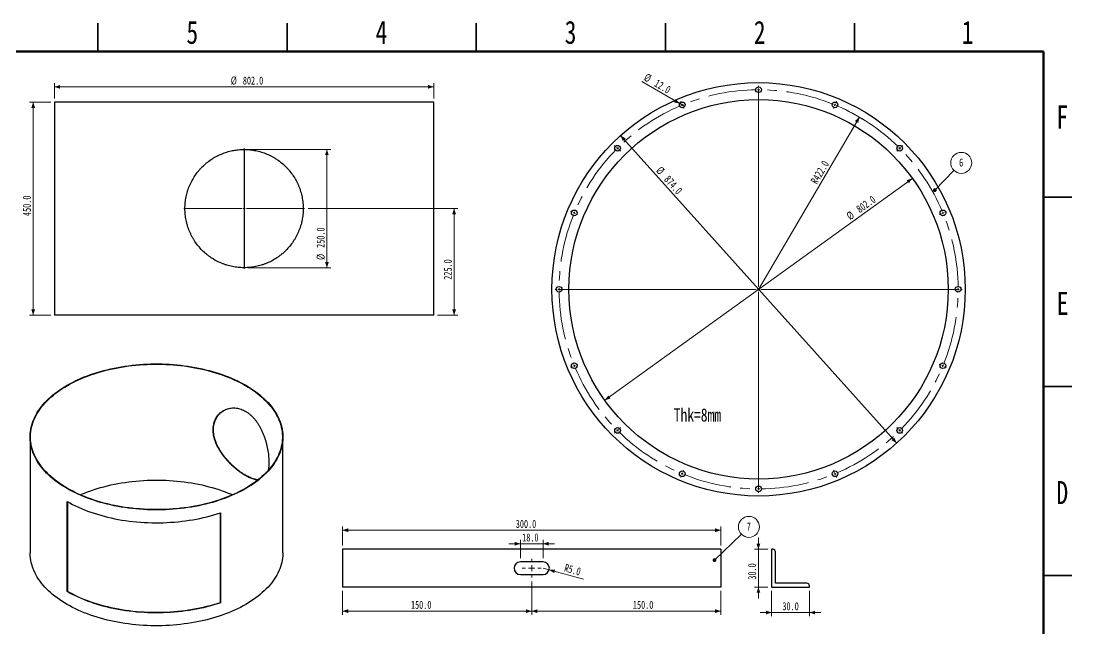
# Paper-space layout 'Sheet5' of a CAD drawing. Header units: millimetres. Extents: x 0 to 418, y 0 to 295.
# Drawn here: x 139.7 to 417.5, y 134.4 to 295 of the extents above; entities that cross this region are included whole.
import ezdxf

# ---------------------------------------------------------------- set-up
doc = ezdxf.new("R2010")
doc.units = ezdxf.units.MM
doc.linetypes.add('CENTERX2', pattern=[20.32, 12.7, -2.54, 2.54, -2.54])
doc.styles.add('SLDTEXTSTYLE0', font='TXT', dxfattribs={"width": 0.75})
doc.dimstyles.new('SLDDIMSTYLE21', dxfattribs={"dimtxt": 2.116667, "dimasz": 1.5, "dimexe": 0, "dimexo": 0.0625, "dimgap": 0.529167, "dimtad": 1, "dimdec": 1, "dimlfac": 8, "dimrnd": 1e-09, "dimzin": 4, "dimdsep": 46, "dimtxsty": 'SLDTEXTSTYLE0', "dimsah": 1, "dimcen": 0, "dimadec": 0, "dimazin": 1, "dimtfac": 1, "dimtdec": 0, "dimtmove": 0, "dimatfit": 3, "dimfxl": 1, "dimfrac": 2, "dimtolj": 1, "dimtzin": 12, "dimarcsym": 0})
doc.dimstyles.new('SLDDIMSTYLE23', dxfattribs={"dimtxt": 2.116667, "dimasz": 1.5, "dimexe": 0, "dimexo": 0.0625, "dimgap": 0.529167, "dimtad": 1, "dimdec": 1, "dimlfac": 8, "dimrnd": 1e-09, "dimzin": 4, "dimdsep": 46, "dimtxsty": 'SLDTEXTSTYLE0', "dimsah": 1, "dimcen": 0, "dimadec": 0, "dimazin": 1, "dimtfac": 1, "dimtdec": 0, "dimtofl": 0, "dimtmove": 0, "dimatfit": 3, "dimfxl": 1, "dimfrac": 2, "dimtolj": 1, "dimtzin": 12, "dimarcsym": 0})
doc.dimstyles.new('SLDDIMSTYLE24', dxfattribs={"dimtxt": 2.116667, "dimasz": 1.5, "dimexe": 0, "dimexo": 0.0625, "dimgap": 0.529167, "dimtad": 1, "dimdec": 1, "dimlfac": 8, "dimrnd": 1e-09, "dimzin": 4, "dimdsep": 46, "dimtxsty": 'SLDTEXTSTYLE0', "dimblk1": 'NONE', "dimsah": 1, "dimcen": 0, "dimadec": 0, "dimazin": 1, "dimtfac": 1, "dimtdec": 0, "dimtmove": 0, "dimatfit": 3, "dimldrblk": 'NONE', "dimfxl": 1, "dimfrac": 2, "dimtolj": 1, "dimtzin": 12, "dimarcsym": 0})
doc.dimstyles.new('SLDDIMSTYLE29', dxfattribs={"dimtxt": 2.116667, "dimasz": 1.5, "dimexe": 0, "dimexo": 0.0625, "dimgap": 0.529167, "dimtad": 1, "dimdec": 1, "dimlfac": 8, "dimrnd": 1e-09, "dimzin": 4, "dimdsep": 46, "dimtxsty": 'SLDTEXTSTYLE0', "dimsah": 1, "dimcen": 0.09, "dimadec": 0, "dimazin": 1, "dimtfac": 1, "dimtdec": 0, "dimtofl": 0, "dimtmove": 0, "dimatfit": 3, "dimfxl": 1, "dimfrac": 2, "dimtolj": 1, "dimtzin": 12, "dimarcsym": 0})
doc.dimstyles.new('SLDDIMSTYLE3', dxfattribs={"dimtxt": 0.18, "dimasz": 1, "dimexe": 0, "dimexo": 0.0625, "dimgap": 0, "dimtad": 0, "dimtih": 1, "dimtoh": 1, "dimdec": 0, "dimrnd": 1e-09, "dimzin": 0, "dimdsep": 46, "dimtxsty": 'Standard', "dimblk1": 'DOT', "dimblk2": 'DOT', "dimsah": 1, "dimcen": 0.09, "dimadec": 0, "dimazin": 0, "dimtfac": 1, "dimtdec": 0, "dimtofl": 0, "dimtmove": 0, "dimatfit": 3, "dimldrblk": 'DOT', "dimfxl": 1, "dimfrac": 2, "dimtolj": 1, "dimtzin": 0, "dimarcsym": 0})
doc.dimstyles.new('SLDDIMSTYLE34', dxfattribs={"dimtxt": 2.116667, "dimasz": 1.5, "dimexe": 0, "dimexo": 0.0625, "dimgap": 0.529167, "dimtad": 1, "dimdec": 1, "dimlfac": 3, "dimrnd": 1e-09, "dimzin": 4, "dimdsep": 46, "dimtxsty": 'SLDTEXTSTYLE0', "dimsah": 1, "dimcen": 0, "dimadec": 0, "dimazin": 1, "dimtfac": 1, "dimtdec": 0, "dimtofl": 0, "dimtmove": 0, "dimatfit": 3, "dimfxl": 1, "dimfrac": 2, "dimtolj": 1, "dimtzin": 12, "dimarcsym": 0})
doc.dimstyles.new('SLDDIMSTYLE7', dxfattribs={"dimtxt": 2.116667, "dimasz": 1.5, "dimexe": 0, "dimexo": 0.0625, "dimgap": 0.529167, "dimtad": 1, "dimdec": 1, "dimlfac": 3, "dimrnd": 1e-09, "dimzin": 4, "dimdsep": 46, "dimtxsty": 'SLDTEXTSTYLE0', "dimsah": 1, "dimcen": 0.09, "dimadec": 0, "dimazin": 1, "dimtfac": 1, "dimtdec": 0, "dimtmove": 0, "dimatfit": 0, "dimfxl": 1, "dimfrac": 2, "dimtolj": 1, "dimtzin": 12, "dimarcsym": 0})
doc.dimstyles.new('SLDDIMSTYLE8', dxfattribs={"dimtxt": 2.116667, "dimasz": 1.5, "dimexe": 0, "dimexo": 0.0625, "dimgap": 0.529167, "dimtad": 1, "dimdec": 1, "dimlfac": 3, "dimrnd": 1e-09, "dimzin": 4, "dimdsep": 46, "dimtxsty": 'SLDTEXTSTYLE0', "dimsah": 1, "dimcen": 0.09, "dimadec": 0, "dimazin": 1, "dimtfac": 1, "dimtdec": 0, "dimtofl": 0, "dimtmove": 0, "dimatfit": 3, "dimfxl": 1, "dimfrac": 2, "dimtolj": 1, "dimtzin": 12, "dimarcsym": 0})

# ---------------------------------------------------------------- blocks, each defined once
blk = doc.blocks.new('_D_79')
at = {"color": 7, "linetype": 'Continuous', "lineweight": 18, "transparency": 16777216}
for p, q in [((147.5, 273.6), (141.87, 273.6)), ((142.87, 273.6), (142.87, 217.35)), ((147.5, 217.35), (141.87, 217.35))]:
    blk.add_line(p, q, dxfattribs=at)
for points in [[(142.87, 273.6), (142.37, 272.1), (143.37, 272.1)], [(142.87, 217.35), (143.37, 218.85), (142.37, 218.85)]]:
    blk.add_solid(points, dxfattribs=at)
at = {"color": 7, "linetype": 'Continuous', "lineweight": 18, "transparency": 16777216, "insert": (140.14, 243.52), "char_height": 2.117, "attachment_point": 1, "rotation": 90, "style": 'SLDTEXTSTYLE0'}
blk.add_mtext('450.0', dxfattribs=at)
blk = doc.blocks.new('_D_80')
at = {"color": 7, "linetype": 'Continuous', "lineweight": 18, "transparency": 16777216}
for p, q in [((215.56, 245.48), (255.15, 245.48)), ((254.15, 245.48), (254.15, 217.35)), ((249.75, 217.35), (255.15, 217.35))]:
    blk.add_line(p, q, dxfattribs=at)
for points in [[(254.15, 245.48), (253.65, 243.98), (254.65, 243.98)], [(254.15, 217.35), (254.65, 218.85), (253.65, 218.85)]]:
    blk.add_solid(points, dxfattribs=at)
at = {"color": 7, "linetype": 'Continuous', "lineweight": 18, "transparency": 16777216, "insert": (251.42, 226.68), "char_height": 2.117, "attachment_point": 1, "rotation": 90, "style": 'SLDTEXTSTYLE0'}
blk.add_mtext('225.0', dxfattribs=at)
blk = doc.blocks.new('_D_81')
at = {"color": 7, "linetype": 'Continuous', "lineweight": 18, "transparency": 16777216}
for p, q in [((199.63, 261.1), (221.53, 261.1)), ((220.53, 261.1), (220.53, 229.85)), ((199.63, 229.85), (221.53, 229.85))]:
    blk.add_line(p, q, dxfattribs=at)
for points in [[(220.53, 261.1), (220.03, 259.6), (221.03, 259.6)], [(220.53, 229.85), (221.03, 231.35), (220.03, 231.35)]]:
    blk.add_solid(points, dxfattribs=at)
at = {"color": 7, "linetype": 'Continuous', "lineweight": 18, "transparency": 16777216, "char_height": 2.117, "attachment_point": 1, "rotation": 90, "style": 'SLDTEXTSTYLE0'}
for s, insert in [('250.0', (217.81, 235.1)), ('%%c', (217.81, 231.91))]:
    blk.add_mtext(s, dxfattribs=dict(at, insert=insert))
blk = doc.blocks.new('_D_82')
at = {"color": 7, "linetype": 'Continuous', "lineweight": 18, "transparency": 16777216}
for p, q in [((148.5, 274.6), (148.5, 278.65)), ((248.75, 274.6), (248.75, 278.65)), ((248.75, 277.65), (148.5, 277.65))]:
    blk.add_line(p, q, dxfattribs=at)
for points in [[(148.5, 277.65), (150, 277.15), (150, 278.15)], [(248.75, 277.65), (247.25, 278.15), (247.25, 277.15)]]:
    blk.add_solid(points, dxfattribs=at)
at = {"color": 7, "linetype": 'Continuous', "lineweight": 18, "transparency": 16777216, "char_height": 2.117, "attachment_point": 1, "style": 'SLDTEXTSTYLE0'}
for s, insert in [('%%c', (195.11, 280.38)), ('802.0', (198.3, 280.38))]:
    blk.add_mtext(s, dxfattribs=dict(at, insert=insert))
blk = doc.blocks.new('SW_CENTERMARKSYMBOL_12')
at = {"color": 0, "linetype": 'Continuous', "lineweight": 0}
for p, q in [((0, 0.625), (0, 15.9375)), ((-0.625, 0), (-15.9375, 0)), ((0, 0), (-0.3125, 0)), ((0, 0), (0, 0.3125)), ((0, 0), (0, -0.3125)), ((0, 0), (0.3125, 0)), ((0.625, 0), (15.9375, 0)), ((0, -0.625), (0, -15.9375))]:
    blk.add_line(p, q, dxfattribs=at)
blk = doc.blocks.new('_D_91')
at = {"color": 7, "linetype": 'Continuous', "lineweight": 18, "transparency": 16777216}
blk.add_line((375.3, 253.47), (293.99, 194.82), dxfattribs=at)
for points in [[(375.3, 253.47), (373.8, 252.99), (374.38, 252.18)], [(293.99, 194.82), (295.5, 195.3), (294.92, 196.11)]]:
    blk.add_solid(points, dxfattribs=at)
at = {"color": 7, "linetype": 'Continuous', "lineweight": 18, "transparency": 16777216, "char_height": 2.117, "attachment_point": 1, "rotation": 35.7992, "style": 'SLDTEXTSTYLE0'}
for s, insert in [('802.0', (360.21, 245.94)), ('%%c', (357.62, 244.07))]:
    blk.add_mtext(s, dxfattribs=dict(at, insert=insert))
blk = doc.blocks.new('_D_92')
at = {"color": 7, "linetype": 'Continuous', "lineweight": 18, "transparency": 16777216}
blk.add_line((361.3, 269.67), (334.65, 224.14), dxfattribs=at)
blk.add_arc((334.65, 224.14), 52.75, 58.5731, 67.568, dxfattribs=at)
blk.add_solid([(361.3, 269.67), (360.11, 268.63), (360.97, 268.12)], dxfattribs=at)
at = {"color": 7, "linetype": 'Continuous', "lineweight": 18, "transparency": 16777216, "insert": (348.27, 252.81), "char_height": 2.117, "attachment_point": 1, "rotation": 59.6592, "style": 'SLDTEXTSTYLE0'}
blk.add_mtext('R422.0', dxfattribs=at)
blk = doc.blocks.new('_D_93')
at = {"color": 7, "linetype": 'Continuous', "lineweight": 18, "transparency": 16777216}
blk.add_line((298.14, 264.78), (371.16, 183.51), dxfattribs=at)
for points in [[(298.14, 264.78), (298.77, 263.33), (299.52, 264)], [(371.16, 183.51), (370.53, 184.96), (369.78, 184.29)]]:
    blk.add_solid(points, dxfattribs=at)
at = {"color": 7, "linetype": 'Continuous', "lineweight": 18, "transparency": 16777216, "char_height": 2.117, "attachment_point": 1, "rotation": 311.9401, "style": 'SLDTEXTSTYLE0'}
for s, insert in [('%%c', (308.94, 256.84)), ('874.0', (311.08, 254.46))]:
    blk.add_mtext(s, dxfattribs=dict(at, insert=insert))
blk = doc.blocks.new('_D_94')
at = {"color": 7, "linetype": 'Continuous', "lineweight": 18, "transparency": 16777216}
for q in [(303.82, 279.03), (315.11, 272.5)]:
    blk.add_line((313.81, 273.25), q, dxfattribs=at)
blk.add_solid([(313.81, 273.25), (312.76, 274.44), (312.26, 273.57)], dxfattribs=at)
at = {"color": 7, "linetype": 'Continuous', "lineweight": 18, "transparency": 16777216, "char_height": 2.117, "attachment_point": 1, "rotation": 330, "style": 'SLDTEXTSTYLE0'}
for s, insert in [('%%c', (305.16, 281.36)), ('12.0', (307.93, 279.76))]:
    blk.add_mtext(s, dxfattribs=dict(at, insert=insert))
blk = doc.blocks.new('_NONE')
blk = doc.blocks.new('SW_NOTE_75')
at = {"color": 0, "linetype": 'Continuous', "lineweight": 0}
blk.add_circle((1.94, 2), 2.78, dxfattribs=at)
at = {"color": 0, "linetype": 'Continuous', "lineweight": 0, "insert": (1.91, 3.16), "char_height": 2.12, "attachment_point": 2, "style": 'SLDTEXTSTYLE0'}
blk.add_mtext('6', dxfattribs=at)
blk = doc.blocks.new('_DOT')
at = {"color": 0, "linetype": 'ByBlock', "lineweight": -2}
blk.add_line((-0.5, 0), (-1, 0), dxfattribs=at)
at = {"color": 0, "linetype": 'ByBlock', "const_width": 0.5}
blk.add_lwpolyline([(-0.25, 0, 1), (0.25, 0, 1)], format="xyb", close=True, dxfattribs=at)
blk = doc.blocks.new('SW_CENTERMARKSYMBOL_13')
at = {"color": 0, "linetype": 'Continuous', "lineweight": 0}
for p, q in [((-48.73, 33.19), (-48.73, 33.63)), ((-48.73, -19.56), (-48.73, 32.88)), ((-48.73, 32.56), (-48.73, 32.88)), ((-48.73, 32.56), (-48.73, 32.25)), ((-48.73, 31.94), (-48.73, 31.5)), ((-69.16, 29.13), (-69.33, 29.53)), ((-68.92, 28.55), (-69.04, 28.84)), ((-68.92, 28.55), (-68.8, 28.26)), ((-68.68, 27.97), (-68.51, 27.57)), ((-28.79, 27.97), (-28.95, 27.57)), ((-28.55, 28.55), (-28.67, 28.26)), ((-28.55, 28.55), (-28.43, 28.84)), ((-28.31, 29.13), (-28.14, 29.53)), ((-86.48, 17.56), (-86.79, 17.86)), ((-86.03, 17.11), (-86.26, 17.33)), ((-86.03, 17.11), (-85.81, 16.89)), ((-85.59, 16.67), (-85.28, 16.36)), ((-11.88, 16.67), (-12.19, 16.36)), ((-11.43, 17.11), (-11.66, 16.89)), ((-11.43, 17.11), (-11.21, 17.33)), ((-10.99, 17.56), (-10.68, 17.86)), ((-98.05, 0.24), (-98.45, 0.41)), ((-97.47, 0), (-97.76, 0.12)), ((0, 0), (-0.29, -0.12)), ((0, 0), (0.29, 0.12)), ((0.58, 0.24), (0.98, 0.41)), ((-97.47, 0), (-97.18, -0.12)), ((-96.89, -0.24), (-96.49, -0.41)), ((-0.58, -0.24), (-0.98, -0.41)), ((-102.11, -20.19), (-102.55, -20.19)), ((-49.36, -20.19), (-101.8, -20.19)), ((-101.48, -20.19), (-101.8, -20.19)), ((-101.48, -20.19), (-101.17, -20.19)), ((-100.86, -20.19), (-100.42, -20.19)), ((-48.73, -20.19), (-49.05, -20.19)), ((-48.73, -20.19), (-48.73, -19.87)), ((-48.73, -20.19), (-48.73, -20.5)), ((-48.73, -20.19), (-48.42, -20.19)), ((-48.73, -20.81), (-48.73, -73.25)), ((-48.11, -20.19), (4.33, -20.19)), ((3.39, -20.19), (2.95, -20.19)), ((4.02, -20.19), (3.7, -20.19)), ((4.02, -20.19), (4.33, -20.19)), ((4.64, -20.19), (5.08, -20.19)), ((-98.05, -40.61), (-98.45, -40.78)), ((-97.47, -40.37), (-97.76, -40.49)), ((-97.47, -40.37), (-97.18, -40.25)), ((-96.89, -40.13), (-96.49, -39.97)), ((-0.58, -40.13), (-0.98, -39.97)), ((0, -40.37), (-0.29, -40.25)), ((0, -40.37), (0.29, -40.49)), ((0.58, -40.61), (0.98, -40.78)), ((-86.48, -57.93), (-86.79, -58.24)), ((-86.03, -57.49), (-86.26, -57.71)), ((-86.03, -57.49), (-85.81, -57.27)), ((-85.59, -57.04), (-85.28, -56.74)), ((-11.88, -57.04), (-12.19, -56.74)), ((-11.43, -57.49), (-11.66, -57.27)), ((-11.43, -57.49), (-11.21, -57.71)), ((-10.99, -57.93), (-10.68, -58.24)), ((-68.92, -68.92), (-69.04, -69.21)), ((-68.92, -68.92), (-68.8, -68.63)), ((-68.68, -68.34), (-68.51, -67.94)), ((-28.79, -68.34), (-28.95, -67.94)), ((-28.55, -68.92), (-28.67, -68.63)), ((-28.55, -68.92), (-28.43, -69.21)), ((-69.16, -69.5), (-69.33, -69.9)), ((-48.73, -72.31), (-48.73, -71.87)), ((-28.31, -69.5), (-28.14, -69.9)), ((-48.73, -72.94), (-48.73, -72.62)), ((-48.73, -72.94), (-48.73, -73.25)), ((-48.73, -73.56), (-48.73, -74))]:
    blk.add_line(p, q, dxfattribs=at)
at = {"color": 0, "linetype": 'CENTERX2', "lineweight": 0}
for start, end in [(90.6789, 111.8211), (68.1789, 89.3211), (113.1789, 134.3211), (45.6789, 66.8211), (135.6789, 156.8211), (23.1789, 44.3211), (158.1789, 179.3211), (0.6789, 21.8211), (180.6789, 201.8211), (338.1789, 359.3211), (203.1789, 224.3211), (315.6789, 336.8211), (225.6789, 246.8211), (293.1789, 314.3211), (248.1789, 269.3211), (270.6789, 291.8211)]:
    blk.add_arc((-48.73, -20.19), 52.75, start, end, dxfattribs=at)
at = {"color": 0, "linetype": 'Continuous', "lineweight": 0}
for start, end in [(90, 90.3394), (89.6606, 90), (112.5, 112.8394), (112.1606, 112.5), (67.5, 67.8394), (67.1606, 67.5), (135, 135.3394), (134.6606, 135), (45, 45.3394), (44.6606, 45), (157.1606, 157.5), (22.5, 22.8394), (157.5, 157.8394), (22.1606, 22.5), (179.6606, 180), (180, 180.3394), (0, 0.3394), (359.6606, 0), (202.1606, 202.5), (202.5, 202.8394), (337.1606, 337.5), (337.5, 337.8394), (224.6606, 225), (225, 225.3394), (314.6606, 315), (315, 315.3394), (247.1606, 247.5), (247.5, 247.8394), (292.1606, 292.5), (292.5, 292.8394), (269.6606, 270), (270, 270.3394)]:
    blk.add_arc((-48.73, -20.19), 52.75, start, end, dxfattribs=at)
blk = doc.blocks.new('_D_95')
at = {"color": 7, "linetype": 'Continuous', "lineweight": 18, "transparency": 16777216}
for p, q in [((224.66, 156.45), (224.66, 161.48)), ((324.66, 156.45), (324.66, 161.48)), ((324.66, 160.48), (224.66, 160.48))]:
    blk.add_line(p, q, dxfattribs=at)
for points in [[(224.66, 160.48), (226.16, 159.98), (226.16, 160.98)], [(324.66, 160.48), (323.16, 160.98), (323.16, 159.98)]]:
    blk.add_solid(points, dxfattribs=at)
at = {"color": 7, "linetype": 'Continuous', "lineweight": 18, "transparency": 16777216, "insert": (270.46, 163.21), "char_height": 2.117, "attachment_point": 1, "style": 'SLDTEXTSTYLE0'}
blk.add_mtext('300.0', dxfattribs=at)
blk = doc.blocks.new('_D_96')
at = {"color": 7, "linetype": 'Continuous', "lineweight": 18, "transparency": 16777216}
for p, q in [((274.66, 146.95), (274.66, 138.1)), ((224.66, 144.45), (224.66, 138.1)), ((274.66, 139.1), (224.66, 139.1))]:
    blk.add_line(p, q, dxfattribs=at)
for points in [[(224.66, 139.1), (226.16, 138.6), (226.16, 139.6)], [(274.66, 139.1), (273.16, 139.6), (273.16, 138.6)]]:
    blk.add_solid(points, dxfattribs=at)
at = {"color": 7, "linetype": 'Continuous', "lineweight": 18, "transparency": 16777216, "insert": (242.75, 141.83), "char_height": 2.117, "attachment_point": 1, "style": 'SLDTEXTSTYLE0'}
blk.add_mtext('150.0', dxfattribs=at)
blk = doc.blocks.new('_D_97')
at = {"color": 7, "linetype": 'Continuous', "lineweight": 18, "transparency": 16777216}
for p, q in [((274.66, 146.95), (274.66, 138.1)), ((324.66, 144.45), (324.66, 138.1)), ((274.66, 139.1), (324.66, 139.1))]:
    blk.add_line(p, q, dxfattribs=at)
for points in [[(274.66, 139.1), (276.16, 138.6), (276.16, 139.6)], [(324.66, 139.1), (323.16, 139.6), (323.16, 138.6)]]:
    blk.add_solid(points, dxfattribs=at)
at = {"color": 7, "linetype": 'Continuous', "lineweight": 18, "transparency": 16777216, "insert": (301.43, 141.83), "char_height": 2.117, "attachment_point": 1, "style": 'SLDTEXTSTYLE0'}
blk.add_mtext('150.0', dxfattribs=at)
blk = doc.blocks.new('_D_98')
at = {"color": 7, "linetype": 'Continuous', "lineweight": 18, "transparency": 16777216}
for q in [(277.66, 150.45), (288.4, 147.57)]:
    blk.add_line((279.27, 150.02), q, dxfattribs=at)
blk.add_solid([(279.27, 150.02), (280.59, 149.15), (280.85, 150.11)], dxfattribs=at)
at = {"color": 7, "linetype": 'Continuous', "lineweight": 18, "transparency": 16777216, "insert": (283.67, 151.63), "char_height": 2.117, "attachment_point": 1, "rotation": 345, "style": 'SLDTEXTSTYLE0'}
blk.add_mtext('R5.0', dxfattribs=at)
blk = doc.blocks.new('_D_99')
at = {"color": 7, "linetype": 'Continuous', "lineweight": 18, "transparency": 16777216}
for p, q in [((271.66, 156.91), (268.66, 156.91)), ((271.66, 153.12), (271.66, 157.91)), ((277.66, 156.91), (271.66, 156.91)), ((277.66, 153.12), (277.66, 157.91)), ((277.66, 156.91), (280.66, 156.91))]:
    blk.add_line(p, q, dxfattribs=at)
for points in [[(271.66, 156.91), (270.16, 157.41), (270.16, 156.41)], [(277.66, 156.91), (279.16, 156.41), (279.16, 157.41)]]:
    blk.add_solid(points, dxfattribs=at)
at = {"color": 7, "linetype": 'Continuous', "lineweight": 18, "transparency": 16777216, "insert": (272.16, 159.64), "char_height": 2.117, "attachment_point": 1, "style": 'SLDTEXTSTYLE0'}
blk.add_mtext('18.0', dxfattribs=at)
blk = doc.blocks.new('SW_NOTE_76')
at = {"color": 0, "linetype": 'Continuous', "lineweight": 0}
blk.add_circle((2, 1.93), 2.78, dxfattribs=at)
at = {"color": 0, "linetype": 'Continuous', "lineweight": 0, "insert": (1.98, 3.09), "char_height": 2.12, "attachment_point": 2, "style": 'SLDTEXTSTYLE0'}
blk.add_mtext('7', dxfattribs=at)
blk = doc.blocks.new('SW_CENTERMARKSYMBOL_14')
at = {"color": 0, "linetype": 'Continuous', "lineweight": 0}
for p, q in [((-1.67, 0), (-2.5, 0)), ((0, 0), (-0.83, 0)), ((0, 1.67), (0, 2.5)), ((0, 0), (0, 0.83)), ((0, 0), (0, -0.83)), ((0, 0), (0.83, 0)), ((1.67, 0), (2.5, 0)), ((0, -1.67), (0, -2.5))]:
    blk.add_line(p, q, dxfattribs=at)
blk = doc.blocks.new('_D_100')
at = {"color": 7, "linetype": 'Continuous', "lineweight": 18, "transparency": 16777216}
for p, q in [((338.1, 144.45), (338.1, 137.73)), ((348.1, 144.45), (348.1, 137.73)), ((338.1, 138.73), (335.1, 138.73)), ((338.1, 138.73), (348.1, 138.73)), ((348.1, 138.73), (351.1, 138.73))]:
    blk.add_line(p, q, dxfattribs=at)
for points in [[(338.1, 138.73), (336.6, 139.23), (336.6, 138.23)], [(348.1, 138.73), (349.6, 138.23), (349.6, 139.23)]]:
    blk.add_solid(points, dxfattribs=at)
at = {"color": 7, "linetype": 'Continuous', "lineweight": 18, "transparency": 16777216, "insert": (340.94, 141.46), "char_height": 2.117, "attachment_point": 1, "style": 'SLDTEXTSTYLE0'}
blk.add_mtext('30.0', dxfattribs=at)
blk = doc.blocks.new('_D_101')
at = {"color": 7, "linetype": 'Continuous', "lineweight": 18, "transparency": 16777216}
for p, q in [((334.6, 155.45), (334.6, 158.45)), ((337.1, 155.45), (333.6, 155.45)), ((334.6, 155.45), (334.6, 145.45)), ((337.1, 145.45), (333.6, 145.45)), ((334.6, 145.45), (334.6, 142.45))]:
    blk.add_line(p, q, dxfattribs=at)
for points in [[(334.6, 155.45), (335.1, 156.95), (334.1, 156.95)], [(334.6, 145.45), (334.1, 143.95), (335.1, 143.95)]]:
    blk.add_solid(points, dxfattribs=at)
at = {"color": 7, "linetype": 'Continuous', "lineweight": 18, "transparency": 16777216, "insert": (331.87, 147.42), "char_height": 2.117, "attachment_point": 1, "rotation": 90, "style": 'SLDTEXTSTYLE0'}
blk.add_mtext('30.0', dxfattribs=at)

psp = doc.layouts.new('Sheet5')

# ---------------------------------------------------------------- linework, layer by layer
at = {"color": 7, "linetype": 'Continuous', "lineweight": 35}
for p, q in [((160, 287), (160, 294.5)), ((210, 294.5), (210, 287)), ((210, 287), (210, 294.5)), ((260, 287), (260, 294.5)), ((310, 287), (310, 294.5)), ((360, 287), (360, 294.5)), ((410, 248.5), (417.5, 248.5)), ((410, 198.5), (417.5, 198.5)), ((417.5, 148.5), (410, 148.5)), ((410, 148.5), (417.5, 148.5))]:
    psp.add_line(p, q, dxfattribs=at)
at = {"color": 7, "linetype": 'Continuous', "lineweight": 70}
for p, q in [((10, 287), (410, 287)), ((410, 287), (410, 10))]:
    psp.add_line(p, q, dxfattribs=at)
at = {"color": 7, "linetype": 'Continuous', "lineweight": 25}
for p, q in [((148.501, 273.601), (148.501, 217.351)), ((248.751, 273.601), (148.501, 273.601)), ((248.751, 217.351), (248.751, 273.601)), ((198.626, 261.095), (198.626, 229.851)), ((248.751, 217.351), (148.501, 217.351)), ((142.037, 185.142), (142.037, 154.521)), ((208.87, 154.521), (208.87, 185.142)), ((151.824, 144.283), (151.824, 168.098)), ((151.913, 168.048), (151.913, 144.334)), ((192.278, 165.072), (192.278, 141.339)), ((192.37, 165.102), (192.37, 141.287)), ((224.66, 155.45), (224.66, 145.45)), ((324.66, 155.45), (224.66, 155.45)), ((324.66, 155.45), (324.66, 145.45)), ((338.1, 155.45), (338.1, 145.45)), ((338.433, 155.45), (338.1, 155.45)), ((339.1, 146.45), (339.1, 154.784)), ((277.66, 152.117), (271.66, 152.117)), ((271.66, 148.784), (277.66, 148.784)), ((324.66, 145.45), (224.66, 145.45)), ((338.1, 145.45), (348.1, 145.45)), ((347.433, 146.45), (339.1, 146.45)), ((348.1, 145.45), (348.1, 145.784)), ((151.913, 144.334), (151.824, 144.283)), ((192.37, 141.287), (192.278, 141.339))]:
    psp.add_line(p, q, dxfattribs=at)
at = {"color": 7, "linetype": 'Continuous', "lineweight": 25, "flags": 128}
for points in [[(151.824, 171.501), (151.135, 171.911), (150.466, 172.333), (149.82, 172.766), (149.196, 173.21), (148.595, 173.664), (148.017, 174.129), (147.464, 174.603), (146.935, 175.086), (146.432, 175.579), (145.954, 176.079), (145.501, 176.588), (145.076, 177.104), (144.676, 177.627), (144.304, 178.157), (143.959, 178.693), (143.642, 179.235), (143.353, 179.781), (143.092, 180.333), (142.859, 180.889), (142.655, 181.448), (142.48, 182.011), (142.334, 182.576), (142.217, 183.144), (142.129, 183.713), (142.07, 184.284), (142.041, 184.856), (142.041, 185.427), (142.07, 185.999), (142.129, 186.57), (142.217, 187.139), (142.334, 187.707), (142.48, 188.272), (142.655, 188.835), (142.859, 189.394), (143.092, 189.95), (143.353, 190.502), (143.642, 191.048), (143.959, 191.59), (144.304, 192.126), (144.676, 192.656), (145.076, 193.179), (145.501, 193.695), (145.954, 194.204), (146.432, 194.704), (146.935, 195.197), (147.464, 195.68), (148.017, 196.154), (148.595, 196.619), (149.196, 197.073), (149.82, 197.517), (150.466, 197.95), (151.135, 198.372), (151.824, 198.782), (152.535, 199.181), (153.266, 199.566), (154.016, 199.94), (154.785, 200.3), (155.572, 200.647), (156.377, 200.98), (157.198, 201.3), (158.036, 201.605), (158.888, 201.895), (159.756, 202.172), (160.637, 202.433), (161.531, 202.678), (162.437, 202.909), (163.355, 203.124), (164.283, 203.323), (165.222, 203.506), (166.169, 203.673), (167.124, 203.824), (168.087, 203.958), (169.056, 204.076), (170.031, 204.177), (171.01, 204.261), (171.993, 204.329), (172.98, 204.38), (173.969, 204.413), (174.958, 204.43), (175.949, 204.43), (176.939, 204.413), (177.927, 204.38), (178.914, 204.329), (179.897, 204.261), (180.877, 204.177), (181.851, 204.076), (182.821, 203.958), (183.783, 203.824), (184.739, 203.673), (185.686, 203.506), (186.624, 203.323), (187.552, 203.124), (188.47, 202.909), (189.376, 202.678), (190.27, 202.433), (191.152, 202.172), (192.019, 201.895), (192.872, 201.605), (193.709, 201.3), (194.53, 200.98), (195.335, 200.647), (196.122, 200.3), (196.891, 199.94), (197.641, 199.566), (198.372, 199.181), (199.083, 198.782), (199.773, 198.372), (200.441, 197.95), (201.088, 197.517), (201.712, 197.073), (202.313, 196.619), (202.89, 196.154), (203.443, 195.68), (203.972, 195.197), (204.476, 194.704), (204.954, 194.204), (205.406, 193.695), (205.832, 193.179), (206.231, 192.656), (206.603, 192.126), (206.948, 191.59), (207.265, 191.048), (207.554, 190.502), (207.816, 189.95), (208.048, 189.394), (208.252, 188.835), (208.427, 188.272), (208.574, 187.707), (208.691, 187.139), (208.779, 186.57), (208.837, 185.999), (208.867, 185.427), (208.867, 184.856), (208.837, 184.284), (208.779, 183.713), (208.691, 183.144), (208.574, 182.576), (208.427, 182.011), (208.252, 181.448), (208.048, 180.889), (207.816, 180.333), (207.554, 179.781), (207.265, 179.235), (206.948, 178.693), (206.603, 178.157), (206.231, 177.627), (205.832, 177.104), (205.406, 176.588), (204.954, 176.079), (204.476, 175.579), (203.972, 175.086), (203.443, 174.603), (202.89, 174.129), (202.313, 173.664), (201.712, 173.21), (201.088, 172.766), (200.441, 172.333), (199.773, 171.911), (199.083, 171.501), (198.372, 171.102), (197.641, 170.717), (196.891, 170.343), (196.122, 169.983), (195.335, 169.636), (194.53, 169.303), (193.709, 168.983), (192.872, 168.678), (192.019, 168.388), (191.152, 168.112), (190.27, 167.85), (189.376, 167.605), (188.47, 167.374), (187.552, 167.159), (186.624, 166.96), (185.686, 166.777), (184.739, 166.61), (183.783, 166.459), (182.821, 166.325), (181.851, 166.207), (180.877, 166.106), (179.897, 166.022), (178.914, 165.954), (177.927, 165.903), (176.939, 165.87), (175.949, 165.853), (174.958, 165.853), (173.969, 165.87), (172.98, 165.903), (171.993, 165.954), (171.01, 166.022), (170.031, 166.106), (169.056, 166.207), (168.087, 166.325), (167.124, 166.459), (166.169, 166.61), (165.222, 166.777), (164.283, 166.96), (163.355, 167.159), (162.437, 167.374), (161.531, 167.605), (160.637, 167.85), (159.756, 168.112), (158.888, 168.388), (158.036, 168.678), (157.198, 168.983), (156.377, 169.303), (155.572, 169.636), (154.785, 169.983), (154.016, 170.343), (153.266, 170.717), (152.535, 171.102), (151.824, 171.501)], [(151.913, 171.552), (151.226, 171.96), (150.56, 172.381), (149.916, 172.812), (149.294, 173.254), (148.695, 173.707), (148.12, 174.17), (147.569, 174.642), (147.042, 175.124), (146.54, 175.614), (146.064, 176.113), (145.613, 176.62), (145.189, 177.134), (144.791, 177.655), (144.421, 178.183), (144.077, 178.717), (143.761, 179.257), (143.473, 179.802), (143.213, 180.351), (142.981, 180.905), (142.778, 181.462), (142.603, 182.023), (142.458, 182.586), (142.341, 183.151), (142.253, 183.719), (142.195, 184.287), (142.166, 184.857), (142.166, 185.426), (142.195, 185.996), (142.253, 186.564), (142.341, 187.132), (142.458, 187.697), (142.603, 188.26), (142.778, 188.821), (142.981, 189.378), (143.213, 189.932), (143.473, 190.482), (143.761, 191.026), (144.077, 191.566), (144.421, 192.1), (144.791, 192.628), (145.189, 193.149), (145.613, 193.663), (146.064, 194.17), (146.54, 194.669), (147.042, 195.159), (147.569, 195.641), (148.12, 196.113), (148.695, 196.576), (149.294, 197.029), (149.916, 197.471), (150.56, 197.902), (151.226, 198.323), (151.913, 198.731), (152.621, 199.128), (153.349, 199.513), (154.096, 199.884), (154.862, 200.243), (155.647, 200.589), (156.448, 200.921), (157.267, 201.239), (158.101, 201.543), (158.95, 201.833), (159.814, 202.108), (160.692, 202.368), (161.583, 202.613), (162.486, 202.842), (163.4, 203.057), (164.325, 203.255), (165.26, 203.437), (166.203, 203.604), (167.155, 203.754), (168.114, 203.888), (169.08, 204.005), (170.051, 204.106), (171.027, 204.19), (172.006, 204.257), (172.989, 204.308), (173.974, 204.341), (174.96, 204.358), (175.947, 204.358), (176.933, 204.341), (177.918, 204.308), (178.901, 204.257), (179.881, 204.19), (180.856, 204.106), (181.828, 204.005), (182.793, 203.888), (183.752, 203.754), (184.704, 203.604), (185.647, 203.437), (186.582, 203.255), (187.507, 203.057), (188.421, 202.842), (189.324, 202.613), (190.215, 202.368), (191.093, 202.108), (191.957, 201.833), (192.806, 201.543), (193.641, 201.239), (194.459, 200.921), (195.261, 200.589), (196.045, 200.243), (196.811, 199.884), (197.558, 199.513), (198.286, 199.128), (198.994, 198.731), (199.682, 198.323), (200.348, 197.902), (200.992, 197.471), (201.613, 197.029), (202.212, 196.576), (202.787, 196.113), (203.339, 195.641), (203.865, 195.159), (204.367, 194.669), (204.843, 194.17), (205.294, 193.663), (205.718, 193.149), (206.116, 192.628), (206.487, 192.1), (206.83, 191.566), (207.146, 191.026), (207.434, 190.482), (207.694, 189.932), (207.926, 189.378), (208.129, 188.821), (208.304, 188.26), (208.45, 187.697), (208.566, 187.132), (208.654, 186.564), (208.712, 185.996), (208.742, 185.426), (208.742, 184.857), (208.712, 184.287), (208.654, 183.719), (208.566, 183.151), (208.45, 182.586), (208.304, 182.023), (208.129, 181.462), (207.926, 180.905), (207.694, 180.351), (207.434, 179.802), (207.146, 179.257), (206.83, 178.717), (206.487, 178.183), (206.116, 177.655), (205.718, 177.134), (205.294, 176.62), (204.843, 176.113), (204.367, 175.614), (203.865, 175.124), (203.339, 174.642), (202.787, 174.17), (202.212, 173.707), (201.613, 173.254), (200.992, 172.812), (200.348, 172.381), (199.682, 171.96), (198.994, 171.552), (198.286, 171.155), (197.558, 170.771), (196.811, 170.399), (196.045, 170.04), (195.261, 169.694), (194.459, 169.362), (193.641, 169.044), (192.806, 168.74), (191.957, 168.45), (191.093, 168.175), (190.215, 167.915), (189.324, 167.67), (188.421, 167.441), (187.507, 167.227), (186.582, 167.028), (185.647, 166.846), (184.704, 166.679), (183.752, 166.529), (182.793, 166.395), (181.828, 166.278), (180.856, 166.177), (179.881, 166.093), (178.901, 166.026), (177.918, 165.975), (176.933, 165.942), (175.947, 165.925), (174.96, 165.925), (173.974, 165.942), (172.989, 165.975), (172.006, 166.026), (171.027, 166.093), (170.051, 166.177), (169.08, 166.278), (168.114, 166.395), (167.155, 166.529), (166.203, 166.679), (165.26, 166.846), (164.325, 167.028), (163.4, 167.227), (162.486, 167.441), (161.583, 167.67), (160.692, 167.915), (159.814, 168.175), (158.95, 168.45), (158.101, 168.74), (157.267, 169.044), (156.448, 169.362), (155.647, 169.694), (154.862, 170.04), (154.096, 170.399), (153.349, 170.771), (152.621, 171.155), (151.913, 171.552)], [(155.329, 169.831), (155.647, 169.969), (156.448, 170.301), (157.267, 170.619), (158.101, 170.923), (158.95, 171.213), (159.814, 171.488), (160.692, 171.748), (161.583, 171.993), (162.486, 172.222), (163.4, 172.436), (164.325, 172.635), (165.26, 172.817), (166.203, 172.983), (167.155, 173.133), (168.114, 173.267), (169.08, 173.385), (170.051, 173.485), (171.027, 173.569), (172.006, 173.637), (172.989, 173.687), (173.974, 173.721), (174.96, 173.738), (175.947, 173.738), (176.933, 173.721), (177.918, 173.687), (178.901, 173.637), (179.881, 173.569), (180.856, 173.485), (181.828, 173.385), (182.793, 173.267), (183.752, 173.133), (184.704, 172.983), (185.647, 172.817), (186.582, 172.635), (187.507, 172.436), (188.421, 172.222), (189.324, 171.993), (190.215, 171.748), (191.093, 171.488), (191.957, 171.213), (192.806, 170.923), (193.641, 170.619), (194.459, 170.301), (195.261, 169.969), (195.578, 169.831)], [(151.824, 168.098), (152.542, 167.697), (153.28, 167.307), (154.037, 166.931), (154.814, 166.568), (155.609, 166.218), (156.422, 165.882), (157.252, 165.561), (158.099, 165.254), (158.961, 164.962), (159.837, 164.684), (160.728, 164.422), (161.631, 164.176), (162.548, 163.945), (163.475, 163.73), (164.414, 163.531), (165.362, 163.349), (166.319, 163.183), (167.285, 163.034), (168.258, 162.901), (169.237, 162.785), (170.222, 162.686), (171.211, 162.604), (172.204, 162.54), (173.2, 162.492), (174.199, 162.462), (175.198, 162.449), (176.197, 162.453), (177.196, 162.474), (178.194, 162.513), (179.188, 162.569), (180.18, 162.642), (181.167, 162.732), (182.149, 162.839), (183.126, 162.964), (184.095, 163.104), (185.057, 163.262), (186.01, 163.436), (186.953, 163.626), (187.886, 163.833), (188.809, 164.056), (189.719, 164.294), (190.616, 164.548), (191.5, 164.818), (192.37, 165.102)], [(151.824, 140.88), (151.135, 141.291), (150.466, 141.712), (149.82, 142.146), (149.196, 142.59), (148.595, 143.044), (148.017, 143.508), (147.464, 143.983), (146.935, 144.466), (146.432, 144.958), (145.954, 145.459), (145.501, 145.968), (145.076, 146.484), (144.676, 147.007), (144.304, 147.537), (143.959, 148.073), (143.642, 148.614), (143.353, 149.161), (143.092, 149.713), (142.859, 150.268), (142.655, 150.828), (142.48, 151.391), (142.334, 151.956), (142.217, 152.524), (142.129, 153.093), (142.07, 153.664), (142.041, 154.235), (142.037, 154.521)], [(208.87, 154.521), (208.867, 154.235), (208.837, 153.664), (208.779, 153.093), (208.691, 152.524), (208.574, 151.956), (208.427, 151.391), (208.252, 150.828), (208.048, 150.268), (207.816, 149.713), (207.554, 149.161), (207.265, 148.614), (206.948, 148.073), (206.603, 147.537), (206.231, 147.007), (205.832, 146.484), (205.406, 145.968), (204.954, 145.459), (204.476, 144.958), (203.972, 144.466), (203.443, 143.983), (202.89, 143.508), (202.313, 143.044), (201.712, 142.59), (201.088, 142.146), (200.441, 141.712), (199.773, 141.291), (199.083, 140.88), (198.372, 140.482), (197.641, 140.096), (196.891, 139.723), (196.122, 139.363), (195.335, 139.016), (194.53, 138.683), (193.709, 138.363), (192.872, 138.058), (192.019, 137.767), (191.152, 137.491), (190.27, 137.23), (189.376, 136.984), (188.47, 136.754), (187.552, 136.539), (186.624, 136.34), (185.686, 136.157), (184.739, 135.99), (183.783, 135.839), (182.821, 135.705), (181.851, 135.587), (180.877, 135.486), (179.897, 135.402), (178.914, 135.334), (177.927, 135.283), (176.939, 135.249), (175.949, 135.232), (174.958, 135.232), (173.969, 135.249), (172.98, 135.283), (171.993, 135.334), (171.01, 135.402), (170.031, 135.486), (169.056, 135.587), (168.087, 135.705), (167.124, 135.839), (166.169, 135.99), (165.222, 136.157), (164.283, 136.34), (163.355, 136.539), (162.437, 136.754), (161.531, 136.984), (160.637, 137.23), (159.756, 137.491), (158.888, 137.767), (158.036, 138.058), (157.198, 138.363), (156.377, 138.683), (155.572, 139.016), (154.785, 139.363), (154.016, 139.723), (153.266, 140.096), (152.535, 140.482), (151.824, 140.88)], [(192.37, 141.287), (191.5, 141.002), (190.616, 140.733), (189.719, 140.479), (188.809, 140.24), (187.886, 140.017), (186.953, 139.811), (186.01, 139.62), (185.057, 139.446), (184.095, 139.289), (183.126, 139.148), (182.149, 139.024), (181.167, 138.917), (180.18, 138.826), (179.188, 138.753), (178.194, 138.697), (177.196, 138.659), (176.197, 138.637), (175.198, 138.633), (174.199, 138.646), (173.2, 138.676), (172.204, 138.724), (171.211, 138.789), (170.222, 138.87), (169.237, 138.969), (168.258, 139.085), (167.285, 139.218), (166.319, 139.367), (165.362, 139.533), (164.414, 139.716), (163.475, 139.914), (162.548, 140.129), (161.631, 140.36), (160.728, 140.607), (159.837, 140.869), (158.961, 141.146), (158.099, 141.438), (157.252, 141.745), (156.422, 142.067), (155.609, 142.402), (154.814, 142.752), (154.037, 143.115), (153.28, 143.491), (152.542, 143.881), (151.824, 144.283)], [(192.278, 141.339), (191.412, 141.057), (190.532, 140.789), (189.638, 140.536), (188.731, 140.299), (187.813, 140.078), (186.884, 139.873), (185.944, 139.684), (184.995, 139.511), (184.038, 139.354), (183.073, 139.215), (182.101, 139.092), (181.123, 138.985), (180.14, 138.896), (179.152, 138.824), (178.162, 138.768), (177.169, 138.73), (176.175, 138.709), (175.18, 138.705), (174.185, 138.719), (173.191, 138.749), (172.199, 138.797), (171.211, 138.861), (170.226, 138.943), (169.245, 139.042), (168.271, 139.157), (167.302, 139.29), (166.341, 139.439), (165.388, 139.604), (164.445, 139.786), (163.51, 139.984), (162.587, 140.198), (161.675, 140.428), (160.775, 140.673), (159.889, 140.934), (159.016, 141.211), (158.159, 141.502), (157.316, 141.807), (156.49, 142.127), (155.681, 142.462), (154.889, 142.81), (154.116, 143.171), (153.361, 143.546), (152.627, 143.934), (151.913, 144.334)]]:
    psp.add_lwpolyline(points, dxfattribs=at)
at = {"color": 7, "linetype": 'Continuous', "lineweight": 25}
for centre, radius in [((334.65, 224.145), 54.625), ((334.65, 276.895), 0.75), ((334.65, 224.145), 50.125), ((314.463, 272.88), 0.75), ((354.836, 272.88), 0.75), ((297.35, 261.445), 0.75), ((371.949, 261.445), 0.75), ((285.915, 244.332), 0.75), ((383.384, 244.332), 0.75), ((281.9, 224.145), 0.75), ((387.4, 224.145), 0.75), ((285.915, 203.958), 0.75), ((383.384, 203.958), 0.75), ((297.35, 186.845), 0.75), ((371.949, 186.845), 0.75), ((314.463, 175.41), 0.75), ((354.836, 175.41), 0.75), ((334.65, 171.395), 0.75)]:
    psp.add_circle(centre, radius, dxfattribs=at)
for centre, radius, start, end in [((338.433, 154.784), 0.667, 0, 90), ((271.66, 150.45), 1.667, 90, 270), ((277.66, 150.45), 1.667, 270, 90), ((347.433, 145.784), 0.667, 360, 90)]:
    psp.add_arc(centre, radius, start, end, dxfattribs=at)
for points, knots in [([(198.626, 229.851), (199.145, 229.851), (199.66, 229.877), (200.681, 229.978), (201.187, 230.054), (202.19, 230.254), (202.687, 230.379), (203.303, 230.567), (203.426, 230.606), (203.671, 230.687), (203.793, 230.729), (204.157, 230.86), (204.396, 230.953), (205.105, 231.248), (205.564, 231.467), (206.46, 231.947), (206.895, 232.209), (207.531, 232.634), (207.739, 232.781), (208.048, 233.01), (208.15, 233.088), (208.352, 233.246), (208.451, 233.326), (208.944, 233.731), (209.32, 234.073), (210.035, 234.789), (210.375, 235.163), (211.019, 235.947), (211.323, 236.355), (211.68, 236.888), (211.75, 236.996), (211.887, 237.212), (211.955, 237.321), (212.152, 237.649), (212.278, 237.871), (212.638, 238.543), (212.856, 239.002), (213.246, 239.94), (213.419, 240.42), (213.644, 241.156), (213.713, 241.404), (213.808, 241.781), (213.838, 241.907), (213.895, 242.159), (213.922, 242.285), (214.048, 242.916), (214.124, 243.423), (214.225, 244.441), (214.25, 244.952), (214.251, 245.722), (214.245, 245.979), (214.226, 246.365), (214.218, 246.494), (214.199, 246.752), (214.188, 246.882), (214.124, 247.527), (214.048, 248.036), (213.847, 249.041), (213.723, 249.537), (213.425, 250.514), (213.252, 250.996), (212.956, 251.708), (212.851, 251.944), (212.631, 252.408), (212.516, 252.636), (212.155, 253.31), (211.893, 253.745), (211.329, 254.588), (211.026, 254.996), (210.541, 255.586), (210.375, 255.78), (210.03, 256.16), (209.854, 256.345), (209.314, 256.885), (208.938, 257.225), (208.156, 257.868), (207.75, 258.17), (207.117, 258.595), (206.902, 258.731), (206.464, 258.995), (206.241, 259.122), (205.561, 259.487), (205.099, 259.706), (204.157, 260.098), (203.678, 260.27), (202.703, 260.568), (202.207, 260.693), (201.576, 260.82), (201.449, 260.844), (201.195, 260.889), (201.067, 260.909), (200.682, 260.967), (200.426, 260.999), (199.657, 261.075), (199.144, 261.101), (198.12, 261.101), (197.609, 261.076), (196.842, 261.001), (196.586, 260.969), (196.203, 260.912), (196.076, 260.892), (195.82, 260.847), (195.693, 260.824), (195.059, 260.697), (194.561, 260.571), (193.583, 260.274), (193.103, 260.101), (192.161, 259.71), (191.698, 259.491), (191.132, 259.187), (191.019, 259.125), (190.796, 258.998), (190.685, 258.933), (190.356, 258.736), (190.141, 258.599), (189.508, 258.175), (189.101, 257.872), (188.318, 257.229), (187.942, 256.888), (187.491, 256.438), (187.402, 256.347), (187.225, 256.161), (187.138, 256.067), (186.88, 255.783), (186.713, 255.59), (186.229, 255), (185.926, 254.593), (185.363, 253.751), (185.101, 253.317), (184.74, 252.644), (184.625, 252.416), (184.46, 252.069), (184.406, 251.953), (184.301, 251.718), (184.25, 251.599), (184.003, 251.005), (183.83, 250.523), (183.532, 249.546), (183.407, 249.052), (183.206, 248.05), (183.13, 247.543), (183.065, 246.9), (183.054, 246.772), (183.035, 246.513), (183.027, 246.383), (183.007, 245.995), (183.001, 245.737), (183.001, 244.964), (183.026, 244.452), (183.126, 243.433), (183.202, 242.927), (183.352, 242.171), (183.409, 241.92), (183.503, 241.544), (183.536, 241.419), (183.605, 241.169), (183.641, 241.046), (183.829, 240.43), (184.002, 239.949), (184.393, 239.008), (184.611, 238.548), (184.972, 237.874), (185.098, 237.652), (185.295, 237.324), (185.363, 237.215), (185.5, 236.998), (185.57, 236.891), (185.927, 236.358), (186.231, 235.949), (186.875, 235.165), (187.215, 234.79), (187.93, 234.074), (188.306, 233.732), (188.8, 233.327), (188.899, 233.247), (189.101, 233.089), (189.203, 233.011), (189.512, 232.782), (189.72, 232.635), (190.355, 232.21), (190.79, 231.948), (191.684, 231.468), (192.143, 231.25), (192.851, 230.955), (193.089, 230.862), (193.452, 230.732), (193.574, 230.689), (193.819, 230.608), (193.943, 230.569), (194.56, 230.38), (195.058, 230.255), (196.062, 230.054), (196.569, 229.978), (197.591, 229.877), (198.106, 229.851), (198.626, 229.851)], [0, 0, 0, 0, 0.015625, 0.015625, 0.03125, 0.03125, 0.046875, 0.046875, 0.0507813, 0.0507813, 0.0546875, 0.0546875, 0.0625, 0.0625, 0.078125, 0.078125, 0.09375, 0.09375, 0.1015625, 0.1015625, 0.1054688, 0.1054688, 0.109375, 0.109375, 0.125, 0.125, 0.140625, 0.140625, 0.15625, 0.15625, 0.1601563, 0.1601563, 0.1640625, 0.1640625, 0.171875, 0.171875, 0.1875, 0.1875, 0.203125, 0.203125, 0.2109375, 0.2109375, 0.2148438, 0.2148438, 0.21875, 0.21875, 0.234375, 0.234375, 0.25, 0.25, 0.2578125, 0.2578125, 0.2617188, 0.2617188, 0.265625, 0.265625, 0.28125, 0.28125, 0.296875, 0.296875, 0.3125, 0.3125, 0.3203125, 0.3203125, 0.328125, 0.328125, 0.34375, 0.34375, 0.359375, 0.359375, 0.3671875, 0.3671875, 0.375, 0.375, 0.390625, 0.390625, 0.40625, 0.40625, 0.4140625, 0.4140625, 0.421875, 0.421875, 0.4375, 0.4375, 0.453125, 0.453125, 0.46875, 0.46875, 0.4726563, 0.4726563, 0.4765625, 0.4765625, 0.484375, 0.484375, 0.5, 0.5, 0.515625, 0.515625, 0.5234375, 0.5234375, 0.5273438, 0.5273438, 0.53125, 0.53125, 0.546875, 0.546875, 0.5625, 0.5625, 0.578125, 0.578125, 0.5820313, 0.5820313, 0.5859375, 0.5859375, 0.59375, 0.59375, 0.609375, 0.609375, 0.625, 0.625, 0.6289063, 0.6289063, 0.6328125, 0.6328125, 0.640625, 0.640625, 0.65625, 0.65625, 0.671875, 0.671875, 0.6796875, 0.6796875, 0.6835938, 0.6835938, 0.6875, 0.6875, 0.703125, 0.703125, 0.71875, 0.71875, 0.734375, 0.734375, 0.7382813, 0.7382813, 0.7421875, 0.7421875, 0.75, 0.75, 0.765625, 0.765625, 0.78125, 0.78125, 0.7890625, 0.7890625, 0.7929688, 0.7929688, 0.796875, 0.796875, 0.8125, 0.8125, 0.828125, 0.828125, 0.8359375, 0.8359375, 0.8398438, 0.8398438, 0.84375, 0.84375, 0.859375, 0.859375, 0.875, 0.875, 0.890625, 0.890625, 0.8945313, 0.8945313, 0.8984375, 0.8984375, 0.90625, 0.90625, 0.921875, 0.921875, 0.9375, 0.9375, 0.9453125, 0.9453125, 0.9492188, 0.9492188, 0.953125, 0.953125, 0.96875, 0.96875, 0.984375, 0.984375, 1, 1, 1, 1]), ([(198.994, 174.916), (198.793, 175.035), (198.392, 175.275), (197.771, 175.693), (197.14, 176.155), (196.507, 176.658), (195.883, 177.195), (195.271, 177.762), (194.67, 178.364), (194.083, 178.999), (193.521, 179.663), (192.988, 180.351), (192.487, 181.066), (192.028, 181.8), (191.617, 182.55), (191.258, 183.313), (190.956, 184.091), (190.722, 184.862), (190.558, 185.615), (190.463, 186.346), (190.435, 187.069), (190.477, 187.763), (190.583, 188.42), (190.748, 189.036), (190.973, 189.624), (191.257, 190.176), (191.593, 190.684), (191.98, 191.147), (192.416, 191.564), (192.899, 191.93), (193.427, 192.241), (193.994, 192.491), (194.597, 192.675), (195.221, 192.786), (195.863, 192.823), (196.514, 192.785), (197.178, 192.669), (197.832, 192.478), (198.467, 192.215), (199.078, 191.891), (199.679, 191.495), (200.255, 191.039), (200.799, 190.53), (201.311, 189.975), (201.798, 189.367), (202.258, 188.71), (202.686, 188.013), (203.083, 187.277), (203.449, 186.507), (203.783, 185.704), (204.083, 184.874), (204.349, 184.026), (204.581, 183.161), (204.773, 182.305), (204.927, 181.46), (205.045, 180.636), (205.128, 179.824), (205.173, 179.057), (205.183, 178.34), (205.16, 177.676), (205.103, 177.052), (205.035, 176.576), (204.974, 176.327), (204.957, 176.255)], [0, 0, 0, 0, 0.01611954, 0.03223922, 0.04859617, 0.0651966, 0.08130684, 0.09741748, 0.11374725, 0.13030031, 0.14686243, 0.16342466, 0.18021188, 0.19723214, 0.21406026, 0.23100928, 0.24834865, 0.2658274, 0.28226129, 0.29869486, 0.3153827, 0.33233554, 0.34813379, 0.36393233, 0.38006372, 0.39619557, 0.41223721, 0.42827923, 0.44453175, 0.46099916, 0.47764865, 0.49453057, 0.51153097, 0.52877646, 0.54552769, 0.56253391, 0.57967168, 0.59708261, 0.61330866, 0.62953459, 0.64600464, 0.66272739, 0.67856386, 0.69440066, 0.71056463, 0.726729, 0.74296011, 0.75919153, 0.77563804, 0.79230499, 0.80905075, 0.82603491, 0.84314111, 0.86050047, 0.87715303, 0.89406258, 0.91110487, 0.92842254, 0.9444494, 0.96047629, 0.97673995, 0.99324708, 1, 1, 1, 1]), ([(199.083, 174.967), (198.882, 175.086), (198.48, 175.326), (197.859, 175.744), (197.228, 176.207), (196.595, 176.71), (195.971, 177.247), (195.36, 177.814), (194.758, 178.417), (194.172, 179.053), (193.61, 179.716), (193.077, 180.405), (192.577, 181.12), (192.119, 181.854), (191.708, 182.604), (191.35, 183.368), (191.048, 184.146), (190.814, 184.917), (190.651, 185.67), (190.556, 186.401), (190.528, 187.125), (190.57, 187.819), (190.676, 188.475), (190.841, 189.092), (191.067, 189.679), (191.35, 190.231), (191.687, 190.739), (192.073, 191.202), (192.51, 191.616), (192.92, 191.937), (193.197, 192.093), (193.298, 192.151)], [0, 0, 0, 0, 0.0342604, 0.0685211, 0.1032859, 0.1385682, 0.172809, 0.2070506, 0.2417581, 0.2769403, 0.312135, 0.3473299, 0.3830032, 0.4191718, 0.4549246, 0.4909342, 0.5277728, 0.5649074, 0.5998299, 0.6347517, 0.6702136, 0.7062381, 0.7398211, 0.7734048, 0.8076961, 0.8419884, 0.8760858, 0.910184, 0.9447299, 0.9797329, 1, 1, 1, 1]), ([(202.288, 173.768), (202.26, 173.767), (202.08, 173.763), (201.711, 173.819), (201.197, 173.935), (200.67, 174.108), (200.137, 174.324), (199.579, 174.589), (199.189, 174.807), (198.994, 174.916)], [0, 0, 0, 0, 0.0307496, 0.2028569, 0.3763176, 0.530655, 0.6849896, 0.8424954, 1, 1, 1, 1]), ([(202.353, 173.82), (202.332, 173.819), (202.158, 173.816), (201.795, 173.872), (201.282, 173.987), (200.755, 174.161), (200.222, 174.377), (199.666, 174.641), (199.277, 174.858), (199.083, 174.967)], [0, 0, 0, 0, 0.0238326, 0.1974323, 0.3723969, 0.5277134, 0.683027, 0.8415141, 1, 1, 1, 1])]:
    psp.add_open_spline(points, degree=3, knots=knots, dxfattribs=at)

# ---------------------------------------------------------------- block references
at = {"color": 7, "linetype": 'Continuous', "lineweight": 0}
for name, p in [('SW_CENTERMARKSYMBOL_13', (383.384, 244.332)), ('SW_CENTERMARKSYMBOL_12', (198.626, 245.476)), ('SW_NOTE_75', (386.287, 255.562)), ('SW_NOTE_76', (330.087, 159.435)), ('SW_CENTERMARKSYMBOL_14', (274.66, 150.45))]:
    psp.add_blockref(name, p, dxfattribs=at)

# ---------------------------------------------------------------- texts
at = {"color": 7, "linetype": 'Continuous', "lineweight": 0, "style": 'SLDTEXTSTYLE0'}
for s, insert, char_height, attachment_point in [('5', (184.939, 295.114), 6.096, 2), ('4', (234.939, 295.114), 6.096, 2), ('3', (284.939, 295.114), 6.096, 2), ('2', (334.939, 295.114), 6.096, 2), ('1', (389.939, 295.114), 6.096, 2), ('F', (414.937, 272.726), 6.096, 2), ('E', (415.011, 223.476), 6.096, 2), ('Thk=8mm', (312.224, 192.692), 3.5, 1), ('D', (414.93, 173.476), 6.096, 2)]:
    psp.add_mtext(s, dxfattribs=dict(at, insert=insert, char_height=char_height, attachment_point=attachment_point))

# ---------------------------------------------------------------- dimensions: what is measured, and where the dimension line sits
at = {"color": 7, "linetype": 'Continuous', "lineweight": 18}
for p1, p2, dimstyle, picture, middle in [((315.113, 272.505), (313.814, 273.255), 'SLDDIMSTYLE24', '_D_94', (307.416, 276.949)), ((298.141, 264.777), (371.158, 183.512), 'SLDDIMSTYLE21', '_D_93', (310.305, 251.239)), ((375.305, 253.465), (293.995, 194.825), 'SLDDIMSTYLE21', '_D_91', (363.394, 244.876))]:
    dim = psp.add_diameter_dim_2p(p1=p1, p2=p2, dimstyle=dimstyle, dxfattribs=at)
    dim.commit()
    dim.dimension.update_dxf_attribs({"geometry": picture, "text_midpoint": middle, "dimtype": 163})
dim = psp.add_linear_dim(base=(148.501, 277.648), p1=(248.751, 273.601), p2=(148.501, 273.601), text='%%c<>', dimstyle='SLDDIMSTYLE29', dxfattribs=at)
dim.commit()
dim.dimension.update_dxf_attribs({"geometry": '_D_82', "text_midpoint": (200.223, 277.648), "dimtype": 160})
for base, p1, p2, angle, dimstyle, picture, middle in [((142.871, 217.351), (148.501, 273.601), (148.501, 217.351), 90, 'SLDDIMSTYLE29', '_D_79', (142.871, 247.039)), ((254.148, 217.351), (214.563, 245.476), (248.751, 217.351), 90, 'SLDDIMSTYLE29', '_D_80', (254.148, 230.195)), ((334.597, 145.45), (338.1, 155.45), (338.1, 145.45), 90, 'SLDDIMSTYLE7', '_D_101', (334.597, 150.153)), ((324.66, 139.101), (274.66, 147.95), (324.66, 145.45), 0, 'SLDDIMSTYLE8', '_D_97', (304.949, 139.101))]:
    dim = psp.add_linear_dim(base=base, p1=p1, p2=p2, angle=angle, dimstyle=dimstyle, dxfattribs=at)
    dim.commit()
    dim.dimension.update_dxf_attribs({"geometry": picture, "text_midpoint": middle, "dimtype": 160})
for center, mpoint, dimstyle, picture, middle in [((334.65, 224.145), (361.296, 269.67), 'SLDDIMSTYLE23', '_D_92', (352.849, 255.239)), ((277.66, 150.45), (279.27, 150.019), 'SLDDIMSTYLE34', '_D_98', (285.843, 148.258))]:
    dim = psp.add_radius_dim(center=center, mpoint=mpoint, dimstyle=dimstyle, dxfattribs=at)
    dim.commit()
    dim.dimension.update_dxf_attribs({"geometry": picture, "text_midpoint": middle, "dimtype": 164})
dim = psp.add_linear_dim(base=(220.535, 229.851), p1=(198.626, 261.101), p2=(198.626, 229.851), angle=90, text='%%c<>', dimstyle='SLDDIMSTYLE29', dxfattribs=at)
dim.commit()
dim.dimension.update_dxf_attribs({"geometry": '_D_81', "text_midpoint": (220.535, 237.025), "dimtype": 160})
for base, p1, p2, dimstyle, picture, middle in [((224.66, 160.478), (324.66, 155.45), (224.66, 155.45), 'SLDDIMSTYLE8', '_D_95', (273.981, 160.478)), ((271.66, 156.908), (277.66, 152.117), (271.66, 152.117), 'SLDDIMSTYLE7', '_D_99', (274.892, 156.908)), ((224.66, 139.101), (274.66, 147.95), (224.66, 145.45), 'SLDDIMSTYLE8', '_D_96', (246.273, 139.101)), ((348.1, 138.732), (338.1, 145.45), (348.1, 145.45), 'SLDDIMSTYLE7', '_D_100', (343.675, 138.732))]:
    dim = psp.add_linear_dim(base=base, p1=p1, p2=p2, dimstyle=dimstyle, dxfattribs=at)
    dim.commit()
    dim.dimension.update_dxf_attribs({"geometry": picture, "text_midpoint": middle, "dimtype": 160})

# ---------------------------------------------------------------- leaders
at = {"color": 7, "linetype": 'Continuous', "lineweight": 0}
for points in [[(381.237, 250.354), (386.287, 255.562)], [(322.991, 152.579), (330.087, 159.435)]]:
    psp.add_leader(points, dimstyle='SLDDIMSTYLE3', dxfattribs=at)

doc.saveas('drawing.dxf')
